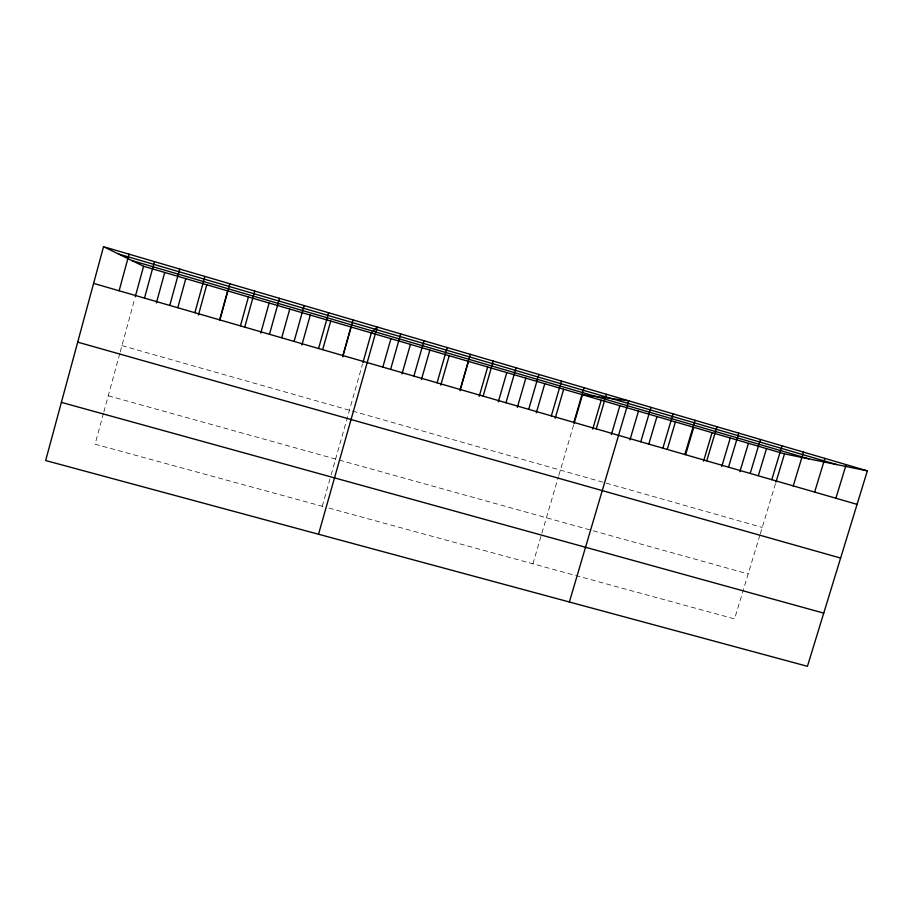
<?xml version="1.0" encoding="UTF-8"?>
<svg xmlns="http://www.w3.org/2000/svg" width="913" height="913" viewBox="0 0 913 913"><rect width="100%" height="100%" fill="white"/><g stroke="black" fill="none" stroke-linecap="round" stroke-linejoin="round"><path stroke-width="0.68" stroke-dasharray="4.57 3.42" d="M103.5 413.281L95.066 444.209L326.146 507.331M103.865 411.934L119.831 353.354M120.185 352.064L134.896 298.129M322.243 506.259L330.78 476.13M331.145 474.817L362.552 363.956M532.918 563.812L541.546 534.413M541.911 533.135L558.448 476.757M558.836 475.422L573.615 424.99M759.89 535.201L734.566 618.888L327.459 507.685M760.278 533.911L775.959 482.132M108.27 395.763L748.169 573.935M121.943 345.628L762.241 527.44"/><path stroke-width="1.37" d="M103.534 246.693L45.65 460.529L807.434 666.307L867.35 470.857L103.534 246.693L143.581 266.276L784.507 453.864L867.35 470.857M119.124 290.768L129.064 254.179M135.261 296.771L143.581 266.276M144.505 298.117L154.468 261.643M156.408 302.888L164.728 272.462M169.761 305.433L179.735 269.05M177.818 307.658L185.796 278.625M194.88 312.703L204.877 276.434M198.418 315.042L206.76 284.765M219.679 319.71L227.645 290.882M219.885 319.938L229.882 283.772M240.461 325.724L248.439 296.965M244.741 327.139L254.761 291.076M260.776 333.085L269.141 303.025M269.483 334.295L279.515 298.334M281.752 337.684L289.752 309.062M294.1 341.428L304.143 305.57M301.895 344.977L310.283 315.065M318.591 348.515L328.646 312.76M322.711 349.531L330.723 321.045M342.957 355.568L353.023 319.915M342.672 356.778L351.071 327.002M362.929 362.632L371.34 332.937L377.274 327.025L318.534 534.242M382.889 366.958L390.935 338.666M390.616 369.354L400.693 333.907M402.005 373.942L410.439 344.384M413.909 376.099L424.009 340.743M421.429 379.568L429.863 350.067M437.087 382.809L447.199 347.556M440.774 385.16L449.219 355.728M460.163 389.486L470.286 354.324M460.038 390.73L468.483 361.365M479.222 396.288L487.679 366.992M483.125 396.139L493.248 361.069M498.327 401.811L506.795 372.584M505.973 402.747L516.107 367.779M517.363 407.324L525.831 378.153M528.707 409.332L538.864 374.456M536.319 412.802L544.799 383.7M551.338 415.883L561.495 381.098M555.195 418.268L563.686 389.235M573.855 422.399L584.023 387.705M574.003 423.7L582.494 394.736L628.76 400.841L569.37 601.998M592.72 429.121L601.222 400.214M596.269 428.882L606.449 394.29M611.379 434.52L619.881 405.68M629.959 439.895L638.472 411.124M640.778 441.766L650.969 407.358M648.869 443.878L656.972 416.533M662.872 448.169L673.075 413.84M667.3 449.219L675.415 421.932M684.853 454.526L695.067 420.3M685.652 454.526L693.777 427.307M703.535 461.179L712.072 432.659M706.742 460.86L716.967 426.725M721.749 466.452L730.286 437.989M728.517 467.171L738.754 433.116M739.884 471.701L748.432 443.307M750.201 473.448L760.438 439.484M758.361 475.582L766.509 448.591M771.77 479.69L782.019 445.818M775.959 482.132L784.507 453.864M793.249 485.899L803.508 452.118M814.624 492.096L824.884 458.394M835.897 498.247L846.168 464.637M61.388 402.371L823.743 613.125M77.696 342.147L840.622 558.071M93.605 283.384L857.079 504.375M118.428 253.974L836.787 464.591M131.94 260.582L808.804 458.851"/></g></svg>
